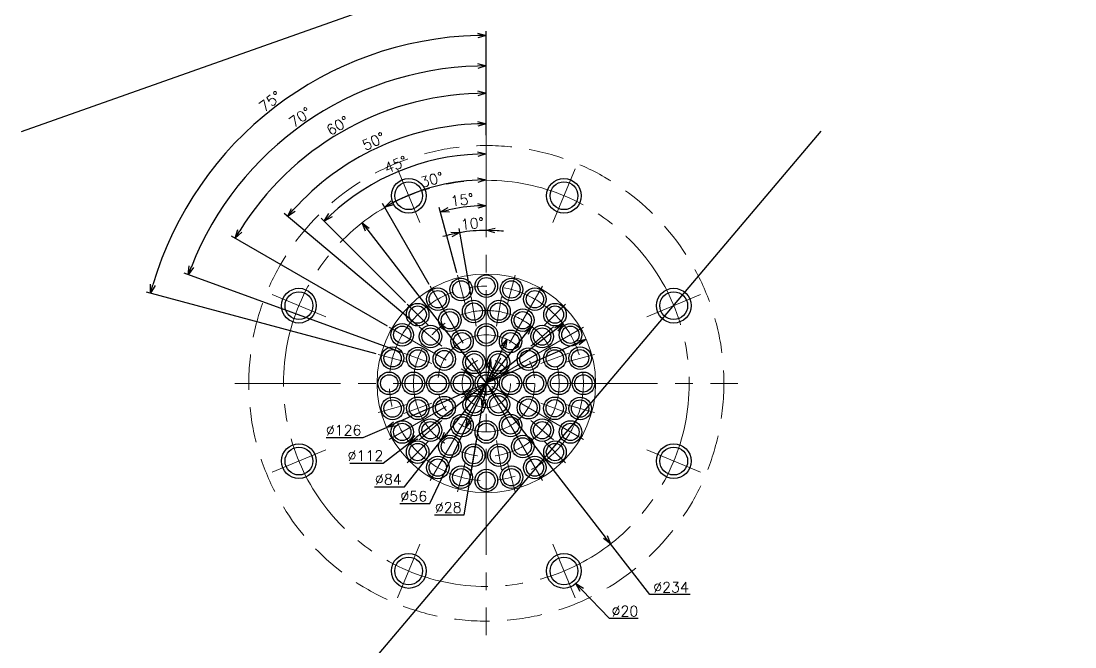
# Model space of a CAD drawing. Header units: millimetres. Extents: x 0 to 49006, y -7876 to 6995.
# Drawn here: x 21928 to 22536, y -2491 to -2130 of the extents above; entities that cross this region are included whole.
import ezdxf

# ---------------------------------------------------------------- set-up
doc = ezdxf.new("R2010")
doc.units = ezdxf.units.MM
doc.header["$LTSCALE"] = 3.2
doc.header["$PDMODE"] = 99
doc.header["$PDSIZE"] = 1
doc.linetypes.add('CENTER2', pattern=[28.575, 19.05, -3.175, 3.175, -3.175])
doc.linetypes.add('HIDDEN', pattern=[9.525, 6.35, -3.175])
for name, color, linetype, lineweight in [('04_HIDDEN', 2, 'HIDDEN', 13), ('05_CENTER', 4, 'CENTER2', 13), ('08_DIM', 3, 'Continuous', 13)]:
    doc.layers.add(name, color=color, linetype=linetype, lineweight=lineweight)
doc.layers.add('10_DRAFT', color=8, linetype='Continuous', lineweight=0, plot=False)
doc.styles.add('KSS_TXT', font='txt.shx', dxfattribs={"bigfont": 'extfont2.shx'})
doc.dimstyles.new('KSS_DIM', dxfattribs={"dimscale": 12, "dimtxt": 3, "dimasz": 2.5, "dimexe": 1.25, "dimexo": 0.625, "dimtad": 1, "dimdsep": 46, "dimtxsty": 'KSS_TXT', "dimblk": 'OPEN30', "dimcen": 0, "dimazin": 2, "dimtfac": 0.75, "dimtmove": 0, "dimatfit": 3, "dimldrblk": 'OPEN30', "dimfxl": 1.25, "dimtolj": 1, "dimarcsym": 0})
doc.dimstyles.new('KSS_DIM$3', dxfattribs={"dimscale": 12, "dimtxt": 3, "dimasz": 2.5, "dimexe": 1.25, "dimexo": 0.625, "dimtad": 1, "dimtih": 1, "dimtoh": 1, "dimdsep": 46, "dimtxsty": 'KSS_TXT', "dimblk": 'OPEN30', "dimcen": 0, "dimazin": 2, "dimtfac": 0.75, "dimtofl": 0, "dimtmove": 0, "dimatfit": 3, "dimldrblk": 'OPEN30', "dimfxl": 1.25, "dimtolj": 1, "dimarcsym": 0})

# ---------------------------------------------------------------- blocks, each defined once
blk = doc.blocks.new('A$C6B397075_1_1')
at = {"color": 0}
for centre, radius in [((-44.77, 108.09), 10), ((-44.77, 108.09), 8), ((44.77, 108.09), 10), ((44.77, 108.09), 8), ((0, 56), 6.5), ((0, 56), 5), ((-108.09, 44.77), 10), ((-28, 48.5), 6.5), ((-14.49, 54.09), 6.5), ((-14.49, 54.09), 5), ((14.49, 54.09), 6.5), ((14.49, 54.09), 5), ((28, 48.5), 6.5), ((108.09, 44.77), 10), ((-108.09, 44.77), 8), ((-28, 48.5), 5), ((28, 48.5), 5), ((108.09, 44.77), 8), ((-39.6, 39.6), 6.5), ((-39.6, 39.6), 5), ((-21, 36.37), 6.5), ((-7.29, 41.36), 6.5), ((-7.29, 41.36), 5), ((7.29, 41.36), 6.5), ((7.29, 41.36), 5), ((21, 36.37), 6.5), ((39.6, 39.6), 6.5), ((39.6, 39.6), 5), ((-21, 36.37), 5), ((21, 36.37), 5), ((-48.5, 28), 6.5), ((-48.5, 28), 5), ((-32.17, 27), 6.5), ((-32.17, 27), 5), ((-14, 24.25), 6.5), ((0, 28), 6.5), ((0, 28), 5), ((14, 24.25), 6.5), ((32.17, 27), 6.5), ((32.17, 27), 5), ((48.5, 28), 6.5), ((48.5, 28), 5), ((-14, 24.25), 5), ((14, 24.25), 5), ((-54.09, 14.49), 6.5), ((-54.09, 14.49), 5), ((-39.47, 14.36), 6.5), ((-39.47, 14.36), 5), ((-24.25, 14), 6.5), ((-24.25, 14), 5), ((-7, 12.12), 6.5), ((7, 12.12), 6.5), ((24.25, 14), 6.5), ((24.25, 14), 5), ((39.47, 14.36), 6.5), ((39.47, 14.36), 5), ((54.09, 14.49), 6.5), ((54.09, 14.49), 5), ((-7, 12.12), 5), ((7, 12.12), 5), ((-56, 0), 6.5), ((-42, 0), 6.5), ((-28, 0), 6.5), ((-14, 0), 6.5), ((0, 0), 6.5), ((14, 0), 6.5), ((28, 0), 6.5), ((42, 0), 6.5), ((56, 0), 6.5), ((-56, 0), 5), ((-42, 0), 5), ((-28, 0), 5), ((-14, 0), 5), ((0, 0), 5), ((14, 0), 5), ((28, 0), 5), ((42, 0), 5), ((56, 0), 5), ((-7, -12.12), 6.5), ((7, -12.12), 6.5), ((-54.09, -14.49), 6.5), ((-54.09, -14.49), 5), ((-39.47, -14.36), 6.5), ((-39.47, -14.36), 5), ((-24.25, -14), 6.5), ((-24.25, -14), 5), ((-7, -12.12), 5), ((7, -12.12), 5), ((24.25, -14), 6.5), ((24.25, -14), 5), ((39.47, -14.36), 6.5), ((39.47, -14.36), 5), ((54.09, -14.49), 6.5), ((54.09, -14.49), 5), ((-14, -24.25), 6.5), ((14, -24.25), 6.5), ((-48.5, -28), 6.5), ((-48.5, -28), 5), ((-32.17, -27), 6.5), ((-32.17, -27), 5), ((-14, -24.25), 5), ((0, -28), 6.5), ((0, -28), 5), ((14, -24.25), 5), ((32.17, -27), 6.5), ((32.17, -27), 5), ((48.5, -28), 6.5), ((48.5, -28), 5), ((-21, -36.37), 6.5), ((21, -36.37), 6.5), ((-108.09, -44.77), 10), ((-39.6, -39.6), 6.5), ((-39.6, -39.6), 5), ((-21, -36.37), 5), ((-7.29, -41.36), 6.5), ((-7.29, -41.36), 5), ((7.29, -41.36), 6.5), ((7.29, -41.36), 5), ((21, -36.37), 5), ((39.6, -39.6), 6.5), ((39.6, -39.6), 5), ((108.09, -44.77), 10), ((-108.09, -44.77), 8), ((-28, -48.5), 6.5), ((28, -48.5), 6.5), ((108.09, -44.77), 8), ((-28, -48.5), 5), ((-14.49, -54.09), 6.5), ((14.49, -54.09), 6.5), ((28, -48.5), 5), ((-14.49, -54.09), 5), ((0, -56), 6.5), ((0, -56), 5), ((14.49, -54.09), 5), ((-44.77, -108.09), 10), ((-44.77, -108.09), 8), ((44.77, -108.09), 10), ((44.77, -108.09), 8)]:
    blk.add_circle(centre, radius, dxfattribs=at)
at = {"layer": '04_HIDDEN'}
blk.add_circle((0, 0), 137, dxfattribs=at)
at = {"layer": '05_CENTER'}
for p, q in [((0, 145.1), (0, -145.1)), ((-51.18, 123.56), (-38.37, 92.63)), ((51.18, 123.56), (38.37, 92.63)), ((-12.26, 45.77), (-16.72, 62.41)), ((12.26, 45.77), (16.72, 62.41)), ((32.31, -55.96), (-32.31, 55.96)), ((-32.31, -55.96), (32.31, 55.96)), ((-123.56, 51.18), (-92.63, 38.37)), ((-5.8, 32.88), (-8.79, 49.85)), ((5.8, 32.88), (8.79, 49.85)), ((123.56, 51.18), (92.63, 38.37)), ((-33.51, 33.51), (-45.69, 45.69)), ((33.51, 33.51), (45.69, 45.69)), ((55.96, -32.31), (-55.96, 32.31)), ((55.96, 32.31), (-55.96, -32.31)), ((-25.57, 21.46), (-38.77, 32.53)), ((25.57, 21.46), (38.77, 32.53)), ((-45.77, 12.26), (-62.41, 16.72)), ((-31.37, 11.42), (-47.56, 17.31)), ((31.37, 11.42), (47.56, 17.31)), ((45.77, 12.26), (62.41, 16.72)), ((-145.1, 0), (145.1, 0)), ((-31.37, -11.42), (-47.56, -17.31)), ((31.37, -11.42), (47.56, -17.31)), ((-45.77, -12.26), (-62.41, -16.72)), ((45.77, -12.26), (62.41, -16.72)), ((-25.57, -21.46), (-38.77, -32.53)), ((25.57, -21.46), (38.77, -32.53)), ((-33.51, -33.51), (-45.69, -45.69)), ((-5.8, -32.88), (-8.79, -49.85)), ((5.8, -32.88), (8.79, -49.85)), ((33.51, -33.51), (45.69, -45.69)), ((-123.56, -51.18), (-92.63, -38.37)), ((123.56, -51.18), (92.63, -38.37)), ((-12.26, -45.77), (-16.72, -62.41)), ((12.26, -45.77), (16.72, -62.41)), ((-51.18, -123.56), (-38.37, -92.63)), ((51.18, -123.56), (38.37, -92.63))]:
    blk.add_line(p, q, dxfattribs=at)
for radius in [117, 56, 42, 28, 14]:
    blk.add_circle((0, 0), radius, dxfattribs=at)
at = {"layer": '10_DRAFT'}
blk.add_circle((0, 0), 63, dxfattribs=at)
blk = doc.blocks.new('_Open30')
at = {"color": 0, "linetype": 'ByBlock', "lineweight": -2}
for p, q in [((-1, 0.27), (0, 0)), ((0, 0), (-1, -0.27)), ((0, 0), (-1, 0))]:
    blk.add_line(p, q, dxfattribs=at)
blk = doc.blocks.new('*D360')
at = {"layer": '08_DIM', "color": 0, "lineweight": -2, "transparency": 16777216}
for p, q in [((22124.64, -2246.33), (22264.9, -2427.35)), ((22290.6, -2460.52), (22267.96, -2431.3)), ((22313.85, -2460.52), (22290.6, -2460.52))]:
    blk.add_line(p, q, dxfattribs=at)
at = {"layer": 'Defpoints', "color": 0, "transparency": 16777216}
for p in [(22124.64, -2246.33), (22267.96, -2431.3)]:
    blk.add_point(p, dxfattribs=at)
at = {"layer": '08_DIM', "color": 0, "lineweight": -2, "transparency": 16777216, "xscale": 5, "yscale": 5, "zscale": 5}
for p, rotation in [((22124.64, -2246.33), 127.7698902367512), ((22267.96, -2431.3), 307.7698902367512)]:
    blk.add_blockref('_Open30', p, dxfattribs=dict(at, rotation=rotation))
at = {"layer": '08_DIM', "color": 0, "transparency": 16777216, "insert": (22302.85, -2456.27), "char_height": 6, "attachment_point": 5, "style": 'KSS_TXT'}
blk.add_mtext('\\A1;%%C234', dxfattribs=at)
blk = doc.blocks.new('*D363')
at = {"layer": '08_DIM', "color": 0, "lineweight": -2, "transparency": 16777216}
for p, q in [((22208.22, -2313.48), (22186.51, -2359.63)), ((22163.72, -2408.1), (22184.39, -2364.15)), ((22146.43, -2408.1), (22163.72, -2408.1))]:
    blk.add_line(p, q, dxfattribs=at)
at = {"layer": 'Defpoints', "color": 0, "transparency": 16777216}
for p in [(22208.22, -2313.48), (22184.39, -2364.15)]:
    blk.add_point(p, dxfattribs=at)
at = {"layer": '08_DIM', "color": 0, "lineweight": -2, "transparency": 16777216, "xscale": 5, "yscale": 5, "zscale": 5}
for p, rotation in [((22208.22, -2313.48), 64.81270308134376), ((22184.39, -2364.15), 244.8127030813438)]:
    blk.add_blockref('_Open30', p, dxfattribs=dict(at, rotation=rotation))
at = {"layer": '08_DIM', "color": 0, "transparency": 16777216, "insert": (22154.45, -2403.85), "char_height": 6, "attachment_point": 5, "style": 'KSS_TXT'}
blk.add_mtext('\\A1;%%C56', dxfattribs=at)
blk = doc.blocks.new('*D1121')
at = {"layer": '08_DIM', "color": 0, "lineweight": -2, "transparency": 16777216}
for p, q in [((22253.96, -2313.44), (22143.22, -2362.18)), ((22125.24, -2370.09), (22138.64, -2364.19)), ((22103.99, -2370.09), (22125.24, -2370.09))]:
    blk.add_line(p, q, dxfattribs=at)
at = {"layer": 'Defpoints', "color": 0, "transparency": 16777216}
for p in [(22253.96, -2313.44), (22138.64, -2364.19)]:
    blk.add_point(p, dxfattribs=at)
at = {"layer": '08_DIM', "color": 0, "lineweight": -2, "transparency": 16777216, "xscale": 5, "yscale": 5, "zscale": 5}
for p, rotation in [((22253.96, -2313.44), 23.75553254252318), ((22138.64, -2364.19), 203.7555325425232)]:
    blk.add_blockref('_Open30', p, dxfattribs=dict(at, rotation=rotation))
at = {"layer": '08_DIM', "color": 0, "transparency": 16777216, "insert": (22113.99, -2365.84), "char_height": 6, "attachment_point": 5, "style": 'KSS_TXT'}
blk.add_mtext('\\A1;%%C126', dxfattribs=at)
blk = doc.blocks.new('*D1122')
at = {"layer": '08_DIM', "color": 0, "lineweight": -2, "transparency": 16777216}
blk.add_line((22187.3, -2287.74), (22180.56, -2249.52), dxfattribs=at)
for start, end in [(103.24952, 106.49903), (90, 100), (83.50097, 86.75048)]:
    blk.add_arc((22196.3, -2338.82), 88.17, start, end, dxfattribs=at)
at = {"layer": 'Defpoints', "color": 0, "transparency": 16777216}
for p in [(22196.3, -2197.11), (22191.17, -2250.79), (22187.51, -2288.97), (22190.5, -2305.94), (22196.3, -2480.53)]:
    blk.add_point(p, dxfattribs=at)
at = {"layer": '08_DIM', "color": 0, "lineweight": -2, "transparency": 16777216, "xscale": 5, "yscale": 5, "zscale": 5}
for p, rotation in [((22180.99, -2251.98), 11.62475781419435), ((22196.3, -2250.64), 178.3752421857756)]:
    blk.add_blockref('_Open30', p, dxfattribs=dict(at, rotation=rotation))
at = {"layer": '08_DIM', "color": 0, "transparency": 16777216, "insert": (22188.25, -2246.75), "char_height": 6, "attachment_point": 5, "rotation": 5, "style": 'KSS_TXT'}
blk.add_mtext('\\A1;10%%d', dxfattribs=at)
blk = doc.blocks.new('*D1123')
at = {"layer": '08_DIM', "color": 0, "lineweight": -2, "transparency": 16777216}
blk.add_line((22179.25, -2275.2), (22169.17, -2237.54), dxfattribs=at)
blk.add_arc((22196.3, -2338.82), 102.34, 92.79945, 102.20055, dxfattribs=at)
at = {"layer": 'Defpoints', "color": 0, "transparency": 16777216}
for p in [(22196.3, -2197.11), (22187.38, -2236.86), (22179.58, -2276.4), (22184.04, -2293.04), (22196.3, -2480.53)]:
    blk.add_point(p, dxfattribs=at)
at = {"layer": '08_DIM', "color": 0, "lineweight": -2, "transparency": 16777216, "xscale": 5, "yscale": 5, "zscale": 5}
for p, rotation in [((22196.3, -2236.47), 1.399722537634027), ((22169.81, -2239.96), 193.6002774623439)]:
    blk.add_blockref('_Open30', p, dxfattribs=dict(at, rotation=rotation))
at = {"layer": '08_DIM', "color": 0, "transparency": 16777216, "insert": (22182.39, -2233.13), "char_height": 6, "attachment_point": 5, "rotation": 7.5, "style": 'KSS_TXT'}
blk.add_mtext('\\A1;15%%d', dxfattribs=at)
blk = doc.blocks.new('*D1124')
at = {"layer": '08_DIM', "color": 0, "lineweight": -2, "transparency": 16777216}
blk.add_line((22163.37, -2281.78), (22136.43, -2235.11), dxfattribs=at)
blk.add_arc((22196.3, -2338.82), 117.25, 92.44344, 117.55656, dxfattribs=at)
at = {"layer": 'Defpoints', "color": 0, "transparency": 16777216}
for p in [(22196.3, -2197.11), (22175.94, -2223.34), (22163.99, -2282.86), (22228.61, -2394.77), (22196.3, -2480.53)]:
    blk.add_point(p, dxfattribs=at)
at = {"layer": '08_DIM', "color": 0, "lineweight": -2, "transparency": 16777216, "xscale": 5, "yscale": 5, "zscale": 5}
for p, rotation in [((22196.3, -2221.56), 1.221720825082861), ((22137.68, -2237.27), 208.7782791749203)]:
    blk.add_blockref('_Open30', p, dxfattribs=dict(at, rotation=rotation))
at = {"layer": '08_DIM', "color": 0, "transparency": 16777216, "insert": (22164.85, -2221.45), "char_height": 6, "attachment_point": 5, "rotation": 15, "style": 'KSS_TXT'}
blk.add_mtext('\\A1;30%%d', dxfattribs=at)
blk = doc.blocks.new('*D1125')
at = {"layer": '08_DIM', "color": 0, "lineweight": -2, "transparency": 16777216}
blk.add_line((22149.73, -2292.24), (22101.04, -2243.55), dxfattribs=at)
blk.add_arc((22196.3, -2338.82), 132.22, 92.16681, 132.83319, dxfattribs=at)
at = {"layer": 'Defpoints', "color": 0, "transparency": 16777216}
for p in [(22196.3, -2197.11), (22162.08, -2211.1), (22150.61, -2293.13), (22162.8, -2305.31), (22196.3, -2480.53)]:
    blk.add_point(p, dxfattribs=at)
at = {"layer": '08_DIM', "color": 0, "lineweight": -2, "transparency": 16777216, "xscale": 5, "yscale": 5, "zscale": 5}
for p, rotation in [((22196.3, -2206.6), 1.083406924834723), ((22102.81, -2245.32), 223.9165930751467)]:
    blk.add_blockref('_Open30', p, dxfattribs=dict(at, rotation=rotation))
at = {"layer": '08_DIM', "color": 0, "transparency": 16777216, "insert": (22144.08, -2212.73), "char_height": 6, "attachment_point": 5, "rotation": 22.5, "style": 'KSS_TXT'}
blk.add_mtext('\\A1;45%%d', dxfattribs=at)
blk = doc.blocks.new('*D1126')
at = {"layer": '08_DIM', "color": 0, "lineweight": -2, "transparency": 16777216}
for p, q in [((22196.3, -2195.86), (22196.3, -2186.7)), ((22156.57, -2305.48), (22079.78, -2241.04))]:
    blk.add_line(p, q, dxfattribs=at)
blk.add_arc((22196.3, -2338.82), 149.61, 91.91491, 138.08509, dxfattribs=at)
at = {"layer": 'Defpoints', "color": 0, "transparency": 16777216}
for p in [(22153.39, -2195.49), (22196.3, -2197.11), (22157.53, -2306.28), (22170.73, -2317.36), (22196.3, -2480.53)]:
    blk.add_point(p, dxfattribs=at)
at = {"layer": '08_DIM', "color": 0, "lineweight": -2, "transparency": 16777216, "xscale": 5, "yscale": 5, "zscale": 5}
for p, rotation in [((22196.3, -2189.2), 0.9574529592626431), ((22081.69, -2242.65), 229.0425470407361)]:
    blk.add_blockref('_Open30', p, dxfattribs=dict(at, rotation=rotation))
at = {"layer": '08_DIM', "color": 0, "transparency": 16777216, "insert": (22131.28, -2199.37), "char_height": 6, "attachment_point": 5, "rotation": 25, "style": 'KSS_TXT'}
blk.add_mtext('\\A1;50%%d', dxfattribs=at)
blk = doc.blocks.new('*D1127')
at = {"layer": '08_DIM', "color": 0, "lineweight": -2, "transparency": 16777216}
for p, q in [((22196.3, -2195.86), (22196.3, -2169.14)), ((22139.26, -2305.88), (22049.36, -2253.98))]:
    blk.add_line(p, q, dxfattribs=at)
blk.add_arc((22196.3, -2338.82), 167.18, 91.7137, 148.2863, dxfattribs=at)
at = {"layer": 'Defpoints', "color": 0, "transparency": 16777216}
for p in [(22139.12, -2181.72), (22196.3, -2197.11), (22140.34, -2306.51), (22252.26, -2371.12), (22196.3, -2480.53)]:
    blk.add_point(p, dxfattribs=at)
at = {"layer": '08_DIM', "color": 0, "lineweight": -2, "transparency": 16777216, "xscale": 5, "yscale": 5, "zscale": 5}
for p, rotation in [((22196.3, -2171.64), 0.8568487028391194), ((22051.52, -2255.23), 239.1431512971628)]:
    blk.add_blockref('_Open30', p, dxfattribs=dict(at, rotation=rotation))
at = {"layer": '08_DIM', "color": 0, "transparency": 16777216, "insert": (22110.59, -2190.36), "char_height": 6, "attachment_point": 5, "rotation": 30, "style": 'KSS_TXT'}
blk.add_mtext('\\A1;60%%d', dxfattribs=at)
blk = doc.blocks.new('*D1128')
at = {"layer": '08_DIM', "color": 0, "lineweight": -2, "transparency": 16777216}
for p, q in [((22196.3, -2195.86), (22196.3, -2153.4)), ((22147.56, -2321.08), (22022.06, -2275.4))]:
    blk.add_line(p, q, dxfattribs=at)
blk.add_arc((22196.3, -2338.82), 182.92, 91.5662, 158.4338, dxfattribs=at)
at = {"layer": 'Defpoints', "color": 0, "transparency": 16777216}
for p in [(22123.85, -2170.86), (22196.3, -2197.11), (22148.74, -2321.5), (22164.93, -2327.4), (22196.3, -2480.53)]:
    blk.add_point(p, dxfattribs=at)
at = {"layer": '08_DIM', "color": 0, "lineweight": -2, "transparency": 16777216, "xscale": 5, "yscale": 5, "zscale": 5}
for p, rotation in [((22196.3, -2155.9), 0.783098886074937), ((22024.41, -2276.25), 249.2169011139119)]:
    blk.add_blockref('_Open30', p, dxfattribs=dict(at, rotation=rotation))
at = {"layer": '08_DIM', "color": 0, "transparency": 16777216, "insert": (22088.95, -2185.5), "char_height": 6, "attachment_point": 5, "rotation": 35, "style": 'KSS_TXT'}
blk.add_mtext('\\A1;70%%d', dxfattribs=at)
blk = doc.blocks.new('*D1129')
at = {"layer": '08_DIM', "color": 0, "lineweight": -2, "transparency": 16777216}
for p, q in [((22196.3, -2195.86), (22196.3, -2135.82)), ((22132.68, -2321.77), (22000.22, -2286.28))]:
    blk.add_line(p, q, dxfattribs=at)
blk.add_arc((22196.3, -2338.82), 200.5, 91.42889, 163.57111, dxfattribs=at)
at = {"layer": 'Defpoints', "color": 0, "transparency": 16777216}
for p in [(22111.57, -2157.11), (22196.3, -2197.11), (22133.89, -2322.09), (22150.53, -2326.55), (22196.3, -2480.53)]:
    blk.add_point(p, dxfattribs=at)
at = {"layer": '08_DIM', "color": 0, "lineweight": -2, "transparency": 16777216, "xscale": 5, "yscale": 5, "zscale": 5}
for p, rotation in [((22196.3, -2138.32), 0.7144469180442092), ((22002.64, -2286.92), 254.2855530528897)]:
    blk.add_blockref('_Open30', p, dxfattribs=dict(at, rotation=rotation))
at = {"layer": '08_DIM', "color": 0, "transparency": 16777216, "insert": (22071.66, -2176.38), "char_height": 6, "attachment_point": 5, "rotation": 37.5, "style": 'KSS_TXT'}
blk.add_mtext('\\A1;75%%d', dxfattribs=at)
blk = doc.blocks.new('*D1130')
at = {"layer": '08_DIM', "color": 0, "lineweight": -2, "transparency": 16777216}
for p, q in [((22240.64, -2304.6), (22155.93, -2369.97)), ((22136.83, -2384.71), (22151.97, -2373.03)), ((22117.58, -2384.71), (22136.83, -2384.71))]:
    blk.add_line(p, q, dxfattribs=at)
at = {"layer": 'Defpoints', "color": 0, "transparency": 16777216}
for p in [(22240.64, -2304.6), (22151.97, -2373.03)]:
    blk.add_point(p, dxfattribs=at)
at = {"layer": '08_DIM', "color": 0, "lineweight": -2, "transparency": 16777216, "xscale": 5, "yscale": 5, "zscale": 5}
for p, rotation in [((22240.64, -2304.6), 37.6556868222931), ((22151.97, -2373.03), 217.6556868222931)]:
    blk.add_blockref('_Open30', p, dxfattribs=dict(at, rotation=rotation))
at = {"layer": '08_DIM', "color": 0, "transparency": 16777216, "insert": (22126.58, -2380.46), "char_height": 6, "attachment_point": 5, "style": 'KSS_TXT'}
blk.add_mtext('\\A1;%%C112', dxfattribs=at)
blk = doc.blocks.new('*D1131')
at = {"layer": '08_DIM', "color": 0, "lineweight": -2, "transparency": 16777216}
for p, q in [((22222.41, -2305.92), (22173.3, -2367.8)), ((22149.04, -2398.36), (22170.19, -2371.71)), ((22131.79, -2398.36), (22149.04, -2398.36))]:
    blk.add_line(p, q, dxfattribs=at)
at = {"layer": 'Defpoints', "color": 0, "transparency": 16777216}
for p in [(22222.41, -2305.92), (22170.19, -2371.71)]:
    blk.add_point(p, dxfattribs=at)
at = {"layer": '08_DIM', "color": 0, "lineweight": -2, "transparency": 16777216, "xscale": 5, "yscale": 5, "zscale": 5}
for p, rotation in [((22222.41, -2305.92), 51.55766474614708), ((22170.19, -2371.71), 231.5576647461471)]:
    blk.add_blockref('_Open30', p, dxfattribs=dict(at, rotation=rotation))
at = {"layer": '08_DIM', "color": 0, "transparency": 16777216, "insert": (22139.79, -2394.11), "char_height": 6, "attachment_point": 5, "style": 'KSS_TXT'}
blk.add_mtext('\\A1;%%C84', dxfattribs=at)
blk = doc.blocks.new('*D1132')
at = {"layer": '08_DIM', "color": 0, "lineweight": -2, "transparency": 16777216}
for p, q in [((22198.62, -2325.01), (22194.81, -2347.69)), ((22183.57, -2414.61), (22193.98, -2352.62)), ((22166.32, -2414.61), (22183.57, -2414.61))]:
    blk.add_line(p, q, dxfattribs=at)
at = {"layer": 'Defpoints', "color": 0, "transparency": 16777216}
for p in [(22198.62, -2325.01), (22193.98, -2352.62)]:
    blk.add_point(p, dxfattribs=at)
at = {"layer": '08_DIM', "color": 0, "lineweight": -2, "transparency": 16777216, "xscale": 5, "yscale": 5, "zscale": 5}
for p, rotation in [((22198.62, -2325.01), 80.46108945332128), ((22193.98, -2352.62), 260.4610894533213)]:
    blk.add_blockref('_Open30', p, dxfattribs=dict(at, rotation=rotation))
at = {"layer": '08_DIM', "color": 0, "transparency": 16777216, "insert": (22174.32, -2410.36), "char_height": 6, "attachment_point": 5, "style": 'KSS_TXT'}
blk.add_mtext('\\A1;%%C28', dxfattribs=at)
blk = doc.blocks.new('*D1150')
at = {"layer": '08_DIM', "color": 0, "lineweight": -2, "transparency": 16777216}
for p, q in [((22267.37, -2474.31), (22251.46, -2457.73)), ((22283.87, -2474.31), (22267.37, -2474.31))]:
    blk.add_line(p, q, dxfattribs=at)
at = {"layer": 'Defpoints', "color": 0, "transparency": 16777216}
for p in [(22234.15, -2439.69), (22248, -2454.13)]:
    blk.add_point(p, dxfattribs=at)
at = {"layer": '08_DIM', "color": 0, "lineweight": -2, "transparency": 16777216, "xscale": 5, "yscale": 5, "zscale": 5, "rotation": 133.8151195535057}
blk.add_blockref('_Open30', (22248, -2454.13), dxfattribs=at)
at = {"layer": '08_DIM', "color": 0, "transparency": 16777216, "insert": (22276.24, -2470.06), "char_height": 6, "attachment_point": 5, "style": 'KSS_TXT'}
blk.add_mtext('\\A1;%%C20', dxfattribs=at)

msp = doc.modelspace()

# ---------------------------------------------------------------- linework, layer by layer
at = {"color": 3}
for p, q in [((22854.452, -1866.159), (21927.971, -2193.951)), ((22389.275, -2193.531), (22014.395, -2635.923))]:
    msp.add_line(p, q, dxfattribs=at)

# ---------------------------------------------------------------- block references
msp.add_blockref('A$C6B397075_1_1', (22196.302, -2338.816))

# ---------------------------------------------------------------- dimensions: what is measured, and where the dimension line sits
at = {"layer": '08_DIM', "color": 1}
for base, line1, picture, middle in [((22111.569, -2157.105), ((22150.531, -2326.551), (22133.889, -2322.092)), '*D1129', (22071.658, -2176.377)), ((22123.851, -2170.856), ((22164.93, -2327.397), (22148.739, -2321.504)), '*D1128', (22088.946, -2185.496)), ((22139.124, -2181.721), ((22252.259, -2371.123), (22140.344, -2306.508)), '*D1127', (22110.588, -2190.356)), ((22153.392, -2195.489), ((22170.727, -2317.356), (22157.528, -2306.281)), '*D1126', (22131.275, -2199.366)), ((22162.081, -2211.101), ((22162.795, -2305.309), (22150.612, -2293.126)), '*D1125', (22144.075, -2212.73)), ((22175.941, -2223.344), ((22228.609, -2394.774), (22163.994, -2282.858)), '*D1124', (22164.854, -2221.453)), ((22187.382, -2236.861), ((22184.037, -2293.045), (22179.578, -2276.403)), '*D1123', (22182.388, -2233.129)), ((22191.175, -2250.793), ((22190.504, -2305.938), (22187.512, -2288.97)), '*D1122', (22188.246, -2246.745))]:
    dim = msp.add_angular_dim_2l(base=base, line1=line1, line2=((22196.302, -2197.106), (22196.302, -2480.525)), dimstyle='KSS_DIM', override={"dimscale": 2}, dxfattribs=at)
    dim.commit()
    dim.dimension.update_dxf_attribs({"geometry": picture, "text_midpoint": middle})
for p1, p2, override, picture, middle in [((22124.64, -2246.33), (22267.963, -2431.302), {"dimscale": 2, "dimpost": '%%C<>', "dimtix": 1, "dimatfit": 2, "dimarcsym": 1}, '*D360', (22302.85, -2460.517)), ((22240.637, -2304.604), (22151.967, -2373.027), {"dimscale": 2, "dimpost": '%%C<>', "dimtix": 1, "dimatfit": 2, "dimarcsym": 1}, '*D1130', (22126.582, -2384.705)), ((22222.414, -2305.92), (22170.189, -2371.712), {"dimscale": 2, "dimpost": '%%C<>', "dimtix": 1, "dimatfit": 2, "dimarcsym": 1}, '*D1131', (22139.789, -2398.356)), ((22253.964, -2313.437), (22138.639, -2364.194), {"dimscale": 2, "dimpost": '%%C<>', "dimtix": 1, "dimatfit": 2}, '*D1121', (22113.987, -2370.093)), ((22208.218, -2313.478), (22184.385, -2364.154), {"dimscale": 2, "dimpost": '%%C<>', "dimtix": 1, "dimatfit": 2, "dimarcsym": 1}, '*D363', (22154.446, -2408.101)), ((22198.622, -2325.009), (22193.981, -2352.622), {"dimscale": 2, "dimpost": '%%C<>', "dimtix": 1, "dimatfit": 2, "dimarcsym": 1}, '*D1132', (22174.315, -2414.608))]:
    dim = msp.add_diameter_dim_2p(p1=p1, p2=p2, dimstyle='KSS_DIM$3', override=override, dxfattribs=at)
    dim.commit()
    dim.dimension.update_dxf_attribs({"geometry": picture, "text_midpoint": middle, "dimtype": 163})
at = {"layer": '08_DIM'}
dim = msp.add_diameter_dim_2p(p1=(22234.152, -2439.694), p2=(22247.999, -2454.125), dimstyle='KSS_DIM$3', override={"dimscale": 2, "dimpost": '%%C<>'}, dxfattribs=at)
dim.commit()
dim.dimension.update_dxf_attribs({"geometry": '*D1150', "text_midpoint": (22276.243, -2474.313), "dimtype": 163})

doc.saveas('drawing.dxf')
